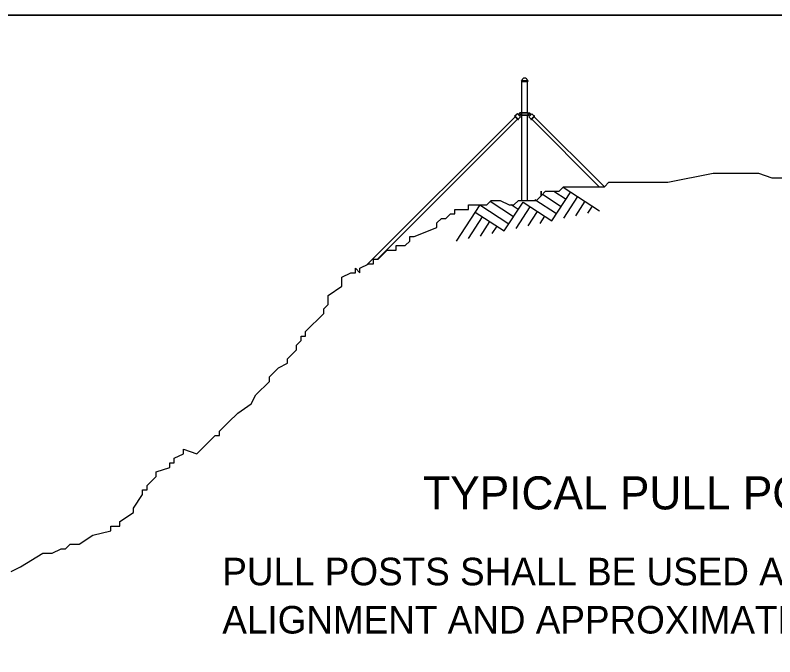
# Model space of a CAD drawing. Extents: x 1007 to 1035.5, y 1000.5 to 1021.5.
# Drawn here: x 1012.52 to 1018.03, y 1016.84 to 1021.5 of the extents above; entities that cross this region are included whole.
import ezdxf

# ---------------------------------------------------------------- set-up
doc = ezdxf.new("R2010")
doc.units = 0
for name, color, linetype in [('Level 1', 7, 'Continuous'), ('Level 10', 7, 'Continuous'), ('Level 11', 7, 'Continuous')]:
    doc.layers.add(name, color=color, linetype=linetype)

msp = doc.modelspace()

# ---------------------------------------------------------------- linework, layer by layer
at = {"layer": 'Level 1'}
for p, q in [((1016.1967, 1021.0265), (1016.2373, 1021.0265)), ((1016.1967, 1020.7902), (1016.1967, 1021.018)), ((1016.1967, 1021.018), (1016.2373, 1021.018)), ((1016.2373, 1020.7902), (1016.2373, 1021.018)), ((1016.1472, 1020.7634), (1015.0728, 1019.6891)), ((1016.1658, 1020.7447), (1015.1506, 1019.7294)), ((1016.168, 1020.7426), (1016.145, 1020.7655)), ((1016.1478, 1020.7684), (1016.1637, 1020.7842)), ((1016.1708, 1020.7454), (1016.1478, 1020.7684)), ((1016.1867, 1020.7627), (1016.1651, 1020.7842)), ((1016.1702, 1020.7792), (1016.1811, 1020.7902)), ((1016.1708, 1020.7454), (1016.1867, 1020.7613)), ((1016.2393, 1020.7902), (1016.1811, 1020.7902)), ((1016.1816, 1020.7677), (1016.1878, 1020.7739)), ((1016.2393, 1020.7739), (1016.1878, 1020.7739)), ((1016.1948, 1020.7902), (1016.1948, 1020.7739)), ((1016.1948, 1020.7902), (1016.2528, 1020.7902)), ((1016.1948, 1020.7902), (1016.1948, 1020.7739)), ((1016.1948, 1020.7739), (1016.2461, 1020.7739)), ((1016.1967, 1020.1564), (1016.1967, 1020.7739)), ((1016.2373, 1020.1563), (1016.2373, 1020.7739)), ((1016.2393, 1020.7902), (1016.2393, 1020.7739)), ((1016.2393, 1020.7902), (1016.2393, 1020.7739)), ((1016.2523, 1020.7677), (1016.2461, 1020.7739)), ((1016.2473, 1020.7627), (1016.2688, 1020.7842)), ((1016.2631, 1020.7454), (1016.2473, 1020.7613)), ((1016.2638, 1020.7792), (1016.2528, 1020.7902)), ((1016.2631, 1020.7454), (1016.2861, 1020.7684)), ((1016.266, 1020.7426), (1016.2889, 1020.7655)), ((1016.2681, 1020.7447), (1016.7579, 1020.2548)), ((1016.2861, 1020.7684), (1016.2703, 1020.7842)), ((1016.2868, 1020.7634), (1016.7954, 1020.2548)), ((1016.4973, 1020.2522), (1016.7608, 1020.0812)), ((1016.3473, 1020.2007), (1016.4829, 1020.1126)), ((1016.415, 1020.0078), (1016.551, 1020.2173)), ((1016.429, 1020.222), (1016.5171, 1020.1649)), ((1015.9674, 1020.1493), (1016.137, 1020.039)), ((1016.0691, 1019.9342), (1016.2053, 1020.1438)), ((1016.2053, 1020.1438), (1016.415, 1020.0078)), ((1016.2917, 1020.1623), (1016.449, 1020.0602)), ((1016.5013, 1020.0261), (1016.6035, 1020.1833)), ((1016.5878, 1020.0444), (1016.6559, 1020.1493)), ((1015.7233, 1019.8607), (1015.8938, 1020.1235)), ((1015.8925, 1020.1235), (1016.1031, 1019.9866)), ((1016.1187, 1020.1255), (1016.1711, 1020.0914)), ((1016.1555, 1019.9526), (1016.2577, 1020.1098)), ((1016.6743, 1020.0628), (1016.7083, 1020.1153)), ((1015.8098, 1019.8789), (1015.9118, 1020.0363)), ((1015.8593, 1020.0704), (1016.0691, 1019.9342)), ((1016.2419, 1019.9709), (1016.3101, 1020.0758)), ((1016.3285, 1019.9893), (1016.3624, 1020.0418)), ((1015.8961, 1019.8973), (1015.9643, 1020.0022)), ((1015.9825, 1019.9157), (1016.0166, 1019.9682))]:
    msp.add_line(p, q, dxfattribs=at)
for points in [[(1014.9893, 1019.6638), (1015.0222, 1019.6309), (1015.0222, 1019.6638), (1015.0878, 1019.6966), (1015.1207, 1019.6966), (1015.1207, 1019.7294), (1015.1535, 1019.7294), (1015.2193, 1019.7951), (1015.2849, 1019.7951), (1015.2849, 1019.8279), (1015.3178, 1019.8279), (1015.3506, 1019.8279), (1015.3834, 1019.8608), (1015.3834, 1019.8936), (1015.4163, 1019.8936), (1015.5805, 1019.9593), (1015.5805, 1019.9922), (1015.6133, 1020.025), (1015.6462, 1020.025), (1015.679, 1020.0578), (1015.7118, 1020.0578), (1015.7118, 1020.0907), (1015.8103, 1020.0907), (1015.8103, 1020.1235), (1015.8432, 1020.1235), (1015.9417, 1020.1235), (1015.9745, 1020.1563), (1016.0403, 1020.1563), (1016.1059, 1020.1235), (1016.1388, 1020.1235), (1016.1716, 1020.1563), (1016.3029, 1020.1563), (1016.3358, 1020.1892), (1016.3358, 1020.222), (1016.3358, 1020.1892), (1016.3686, 1020.222), (1016.4672, 1020.222), (1016.5, 1020.2548), (1016.7955, 1020.2548), (1016.8284, 1020.2877), (1017.2553, 1020.2877), (1017.5837, 1020.3534), (1017.9121, 1020.3534), (1018.0106, 1020.3205), (1018.1748, 1020.3205)], [(1012.4935, 1017.4635), (1012.5592, 1017.4963), (1012.7234, 1017.5948), (1012.7891, 1017.5948), (1012.8548, 1017.6277), (1012.8876, 1017.6277), (1012.9204, 1017.6605), (1012.9861, 1017.6605), (1013.0847, 1017.7262), (1013.216, 1017.759), (1013.216, 1017.7918), (1013.2817, 1017.7918), (1013.2817, 1017.8247), (1013.3802, 1017.8904), (1013.3802, 1017.9233), (1013.4458, 1018.0218), (1013.4458, 1018.0546), (1013.4787, 1018.0546), (1013.4787, 1018.0874), (1013.5444, 1018.1531), (1013.5444, 1018.1859), (1013.6429, 1018.2188), (1013.6429, 1018.2516), (1013.6758, 1018.2516), (1013.6758, 1018.2845), (1013.7414, 1018.3173), (1013.7414, 1018.3502), (1013.8399, 1018.3173), (1013.9713, 1018.4487), (1014.0042, 1018.4487), (1014.0042, 1018.4815), (1014.0698, 1018.5472), (1014.1355, 1018.6128), (1014.234, 1018.6786), (1014.2668, 1018.7443), (1014.3654, 1018.8428), (1014.3654, 1018.8756), (1014.4311, 1018.9413), (1014.4968, 1018.9741), (1014.4968, 1019.0069), (1014.5624, 1019.0726), (1014.5624, 1019.1055), (1014.5953, 1019.1383), (1014.5953, 1019.1712), (1014.6281, 1019.1712), (1014.6281, 1019.204), (1014.7595, 1019.3353), (1014.7595, 1019.3682), (1014.7923, 1019.401), (1014.7923, 1019.4667), (1014.8908, 1019.5324), (1014.8908, 1019.5981), (1014.9565, 1019.6309), (1014.9893, 1019.6309), (1014.9893, 1019.6638)]]:
    msp.add_lwpolyline(points, dxfattribs=at)
for centre in [(1016.1845, 1020.782), (1016.2495, 1020.782)]:
    msp.add_circle(centre, 0.00228, dxfattribs=at)
for centre, radius, start, end in [((1016.1967, 1021.0222), 0.00428, 89.8549, 270.1451), ((1016.217, 1021.0231), 0.0206, 9.5737, 170.4258), ((1016.2373, 1021.0222), 0.00428, 270.1451, 89.8549), ((1016.1464, 1020.767), 0.00203, 45.3064, 224.6936), ((1016.1644, 1020.7835), 0.00102, 45, 135), ((1016.1694, 1020.744), 0.00203, 224.6936, 45.3064), ((1016.1859, 1020.7619), 0.00102, 315, 45), ((1016.248, 1020.7619), 0.00102, 135, 225), ((1016.2645, 1020.744), 0.00203, 134.6936, 315.3064), ((1016.2696, 1020.7835), 0.00102, 45, 135), ((1016.2875, 1020.767), 0.00203, 315.3064, 134.6936)]:
    msp.add_arc(centre, radius, start, end, dxfattribs=at)
at = {"layer": 'Level 10'}
msp.add_line((1007, 1021.5), (1035.5, 1021.5), dxfattribs=at)
at = {"layer": 'Level 11'}
msp.add_lwpolyline([(1007, 1000.5), (1035.5, 1000.5), (1035.5, 1021.5), (1007, 1021.5)], close=True, dxfattribs=at)

# ---------------------------------------------------------------- texts
at = {"layer": 'Level 1'}
for s, height, p in [('TYPICAL PULL POST INSTALLATIONS', 0.24, (1015.4809, 1017.9136)), ('PULL POSTS SHALL BE USED AT SHARP BREAKS IN VERTICAL', 0.2, (1014.0241, 1017.3628)), ("ALIGNMENT AND APPROXIMATELY 500' ON CENTERS.", 0.2, (1014.0241, 1017.0128))]:
    msp.add_text(s, height=height, dxfattribs=at).set_placement(p)

doc.saveas('drawing.dxf')
